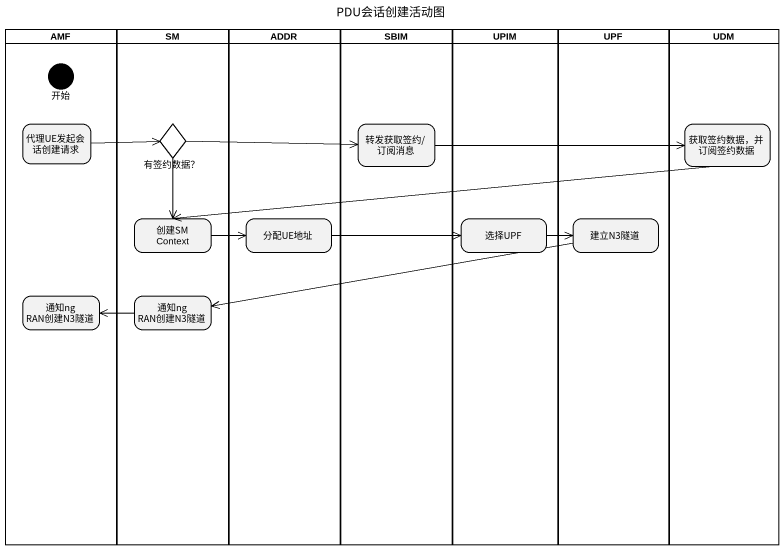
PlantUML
@startuml
title PDU会话创建活动图
hide empty description
state AMF <<partition>> {
  state 开始 <<start>>
  state 代理UE发起会话创建请求
  state 通知ngRAN创建N3隧道
}
state SM <<partition>> {
  state "有签约数据？" as 有签约数据 <<choice>>
  state "创建SM Context" as 创建SM_Context
  state "通知ngRAN创建N3隧道" as 通知ngRAN创建N3隧道_2
}
state ADDR <<partition>> {
  state 分配UE地址
}
state SBIM <<partition>> {
  state "转发获取签约/订阅消息" as 转发获取签约_订阅消息
}
state UPIM <<partition>> {
  state 选择UPF
}
state UPF <<partition>> {
  state 建立N3隧道
}
state UDM <<partition>> {
  state "获取签约数据，并订阅签约数据" as 获取签约数据_并订阅签约数据
}
代理UE发起会话创建请求 -right-> 有签约数据
有签约数据 -right-> 转发获取签约_订阅消息
有签约数据 --> 创建SM_Context
转发获取签约_订阅消息 -right-> 获取签约数据_并订阅签约数据
获取签约数据_并订阅签约数据 -left-> 创建SM_Context
创建SM_Context -right-> 分配UE地址
分配UE地址 -right-> 选择UPF
选择UPF -right-> 建立N3隧道
建立N3隧道 -left-> 通知ngRAN创建N3隧道_2
通知ngRAN创建N3隧道_2 -left-> 通知ngRAN创建N3隧道
@enduml
